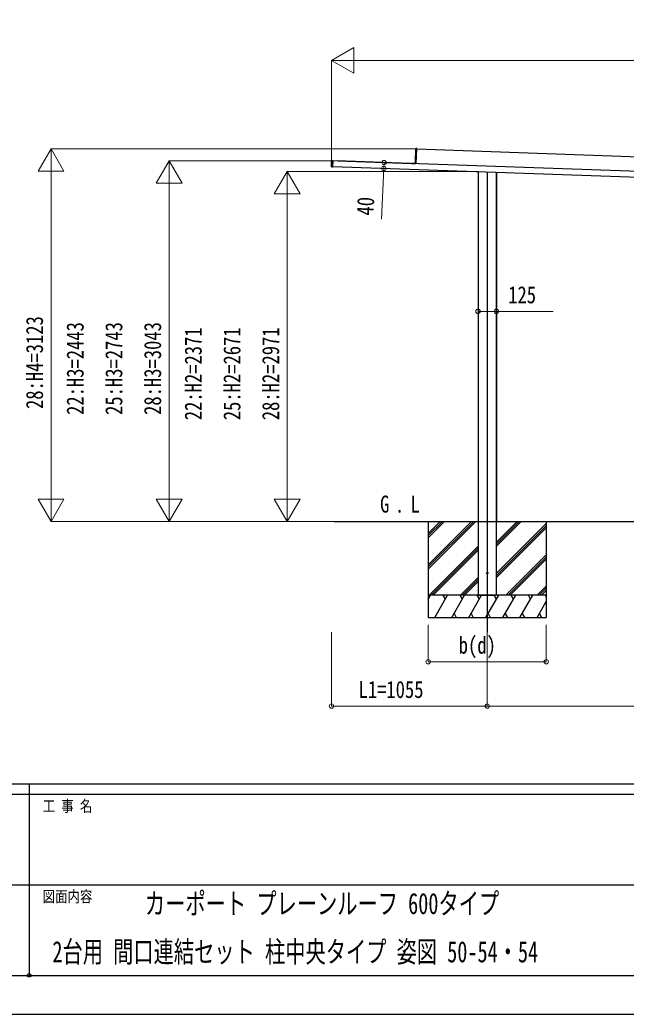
# Model space of a CAD drawing. Units: millimetres, scale not verified. Extents: x -14718 to 14718, y -10396 to 10396.
# Drawn here: x -80 to 4027, y -10394 to -3660 of the extents above; entities that cross this region are included whole.
import ezdxf
from ezdxf.enums import TextEntityAlignment as Align

# ---------------------------------------------------------------- set-up
doc = ezdxf.new("R2010")
doc.units = ezdxf.units.MM
doc.header["$LTSCALE"] = 50
doc.header["$PDMODE"] = 32
doc.header["$PDSIZE"] = 25
for name, color, linetype in [('0-2_USER1', 3, 'Continuous'), ('0-3_YKK_12', 2, 'Continuous'), ('0-4_YKK_A1', 4, 'Continuous'), ('0-6_YKK_ZWAK', 7, 'Continuous')]:
    doc.layers.add(name, color=color, linetype=linetype)
doc.layers.add('0-5_YKK_D', color=6, linetype='Continuous', lineweight=18)
doc.styles.add('ＭＳ ゴシック', font='')
doc.styles.get('ＭＳ ゴシック').set_extended_font_data('MS Gothic')

msp = doc.modelspace()

# ---------------------------------------------------------------- linework, layer by layer
at = {"layer": '0-3_YKK_12'}
msp.add_line((3085.88, -4688.5), (3085.88, -7807.3), dxfattribs=at)
at = {"layer": '0-4_YKK_A1'}
for p, q in [((2602.99, -4532.59), (2599.77, -4624.68)), ((2602.99, -4532.59), (2602.52, -4532.57)), ((2608.52, -4532.44), (2602.99, -4532.59)), ((2603, -4532.09), (2608.54, -4531.95)), ((2604.98, -4633.85), (2608.52, -4532.44)), ((2608.45, -4534.64), (6470.09, -4669.5)), ((2608.54, -4531.95), (2608.52, -4532.44)), ((2029.89, -4655.07), (2031.33, -4614.01)), ((2031.8, -4614.03), (2030.36, -4655.08)), ((2031.8, -4614.03), (2031.33, -4614.01)), ((2039.34, -4613.83), (2031.8, -4614.03)), ((2039.34, -4613.83), (2037.87, -4655.81)), ((7033.96, -4789.25), (2039.3, -4614.83)), ((2070.23, -4615.91), (2070.27, -4614.81)), ((2597.11, -4634.31), (2070.23, -4615.91)), ((2564.97, -4632.09), (2070.27, -4614.81)), ((2075.08, -4616.08), (2075.09, -4615.78)), ((2075.09, -4615.78), (2075.11, -4615.18)), ((2564.93, -4633.18), (2564.97, -4632.09)), ((2569.98, -4633.36), (2569.99, -4633.06)), ((2569.99, -4633.06), (2570.01, -4632.46)), ((2570.01, -4632.46), (2570.02, -4632.16)), ((2573.98, -4633.5), (2574, -4632.8)), ((2604.97, -4633.88), (2574, -4632.8)), ((2599.49, -4632.69), (2599.02, -4632.67)), ((2599.77, -4624.68), (2599.3, -4624.66)), ((2599.77, -4624.68), (2599.49, -4632.69)), ((2604.98, -4633.85), (2604.96, -4634.58)), ((2030.36, -4655.08), (2029.89, -4655.07)), ((2037.85, -4656.3), (2030.34, -4655.58)), ((2030.36, -4655.08), (2037.87, -4655.81)), ((2037.87, -4655.81), (2037.85, -4656.3)), ((7032.56, -4829.22), (2037.91, -4654.81)), ((3024.58, -4689.26), (3024.58, -7057.3)), ((3024.98, -4689.27), (3024.98, -7557.3)), ((3146.78, -4693.53), (3146.78, -7557.3)), ((3148.38, -4693.58), (3148.38, -7057.3)), ((2048.4, -7057.3), (7546.8, -7057.3)), ((2685.88, -7057.3), (2685.88, -7707.3)), ((2685.88, -7351.27), (2979.86, -7057.3)), ((2685.88, -7365.42), (2994, -7057.3)), ((2685.88, -7379.56), (3008.15, -7057.3)), ((2685.88, -7139.14), (2767.73, -7057.3)), ((2685.88, -7153.28), (2781.87, -7057.3)), ((2685.88, -7167.43), (2796.01, -7057.3)), ((3023.68, -7057.3), (3024.28, -7057.3)), ((3146.78, -7057.3), (3146.88, -7057.3)), ((3146.78, -7227.03), (3316.51, -7057.3)), ((3146.78, -7212.89), (3302.37, -7057.3)), ((3146.78, -7198.74), (3288.23, -7057.3)), ((3146.88, -7057.3), (3147.18, -7057.3)), ((3148.08, -7057.3), (3148.38, -7057.3)), ((3485.88, -7057.3), (3485.88, -7707.3)), ((3146.78, -7410.87), (3485.88, -7071.78)), ((3146.78, -7425.02), (3485.88, -7085.92)), ((3146.78, -7439.16), (3485.88, -7100.06)), ((2691.99, -7557.3), (3024.98, -7224.31)), ((2706.13, -7557.3), (3024.98, -7238.45)), ((2720.28, -7557.3), (3024.98, -7252.59)), ((3212.49, -7557.3), (3485.88, -7283.91)), ((3226.63, -7557.3), (3485.88, -7298.05)), ((3240.78, -7557.3), (3485.88, -7312.19)), ((2904.12, -7557.3), (3024.98, -7436.44)), ((2918.27, -7557.3), (3024.98, -7450.58)), ((2932.41, -7557.3), (3024.98, -7464.72)), ((3424.62, -7557.3), (3485.88, -7496.04)), ((3438.77, -7557.3), (3485.88, -7510.18)), ((3452.91, -7557.3), (3485.88, -7524.32)), ((3485.88, -7557.3), (2685.88, -7557.3)), ((2685.88, -7586.24), (2702.59, -7557.3)), ((2687.59, -7583.28), (2685.88, -7580.32)), ((2730.43, -7707.3), (2817.03, -7557.3)), ((2802.03, -7583.28), (2787.03, -7557.3)), ((2845.9, -7707.3), (2932.5, -7557.3)), ((2917.5, -7583.28), (2902.5, -7557.3)), ((2961.37, -7707.3), (3047.97, -7557.3)), ((3032.97, -7583.28), (3017.97, -7557.3)), ((3024.98, -7557.3), (3146.78, -7557.3)), ((3076.84, -7707.3), (3163.44, -7557.3)), ((3148.44, -7583.28), (3133.44, -7557.3)), ((3192.31, -7707.3), (3278.91, -7557.3)), ((3263.91, -7583.28), (3248.91, -7557.3)), ((3307.78, -7707.3), (3394.38, -7557.3)), ((3379.38, -7583.28), (3364.38, -7557.3)), ((3423.25, -7707.3), (3485.88, -7598.81)), ((3485.88, -7567.74), (3479.85, -7557.3)), ((2685.88, -7707.3), (3485.88, -7707.3)), ((2860.9, -7681.32), (2875.9, -7707.3)), ((2976.37, -7681.32), (2991.37, -7707.3)), ((3091.84, -7681.32), (3106.84, -7707.3)), ((3207.31, -7681.32), (3222.31, -7707.3)), ((3322.78, -7681.32), (3337.78, -7707.3)), ((3438.25, -7681.32), (3453.25, -7707.3))]:
    msp.add_line(p, q, dxfattribs=at)
for points in [[(2599.02, -4632.67), (2599.3, -4624.66), (2602.52, -4532.57)], [(2031.81, -4613.53), (2039.35, -4613.33), (2039.34, -4613.83)], [(2075.11, -4615.18), (2075.12, -4614.88), (2570.02, -4632.16)], [(2574, -4632.8), (2574.02, -4632.3), (2598.7, -4633.16)], [(3023.38, -4689.22), (3023.38, -7057.3), (3023.68, -7057.3)], [(3147.18, -4693.54), (3147.18, -7057.3), (3147.48, -7057.3), (3148.08, -7057.3)], [(3024.28, -7057.3), (3024.58, -7057.3), (3024.88, -7057.3), (3024.98, -7057.3)]]:
    msp.add_lwpolyline(points, dxfattribs=at)
msp.add_circle((3085.88, -7407.3), 5, dxfattribs=at)
for centre, radius, start, end in [((2603.02, -4532.59), 0.5, 91.5, 178), ((2605.05, -4532.41), 2.07, 171.06854, 184.93146), ((2031.83, -4614.03), 0.5, 91.5, 178), ((2033.86, -4613.85), 2.07, 171.06854, 184.93146), ((2598.52, -4632.66), 0.5, 268, 358), ((2598.52, -4632.39), 0.765, 269.05171, 301.0406), ((2598.7, -4632.92), 0.242, 269.80053, 328.78296), ((2601.59, -4617.9), 15.54, 259.3054, 261.87346), ((2599.22, -4634.87), 1.85, 83.82294, 99.58333), ((2596.25, -4632.81), 3.17, 351.51431, 355.97407), ((2598.49, -4632.66), 1, 337.89786, 358), ((2604.94, -4633.85), 0.046, 321.12762, 0.80407), ((2030.39, -4655.08), 0.5, 178, 264.5), ((2032.4, -4655.4), 2.07, 171.06854, 184.93146)]:
    msp.add_arc(centre, radius, start, end, dxfattribs=at)
for centre, ratio, start_param in [((2591.9, -4633.43), 0.038227, 0), ((2591.92, -4633.43), 0.061163, 0.0374041)]:
    msp.add_ellipse(centre, major_axis=(13.07, -0.46), ratio=ratio, start_param=start_param, end_param=0.962078, dxfattribs=at)
at = {"layer": '0-5_YKK_D', "color": 1}
for p, q in [((2030.93, -3934.54), (2182.48, -3847.04)), ((2182.48, -4022.04), (2182.48, -3847.04)), ((2030.93, -4653.08), (2030.93, -3933.54)), ((2030.93, -3934.54), (2182.48, -4022.04)), ((2030.93, -3934.54), (2334.04, -3934.54)), ((2205.93, -3934.54), (6865.94, -3934.54)), ((130.93, -4534.54), (43.43, -4686.09)), ((2604.45, -4534.54), (129.93, -4534.54)), ((130.93, -4534.54), (218.43, -4686.09)), ((130.93, -4534.54), (130.93, -4837.65)), ((930.93, -4614.6), (843.43, -4766.16)), ((2031.81, -4614.6), (929.93, -4614.6)), ((930.93, -4614.6), (1018.43, -4766.16)), ((930.93, -4614.6), (930.93, -4917.71)), ((43.43, -4686.09), (218.43, -4686.09)), ((130.93, -4709.54), (130.93, -6882.3)), ((1730.93, -4686.27), (1643.43, -4837.82)), ((3023.98, -4686.27), (1729.93, -4686.27)), ((1730.93, -4686.27), (1818.43, -4837.82)), ((1730.93, -4686.27), (1730.93, -4989.38)), ((843.43, -4766.16), (1018.43, -4766.16)), ((930.93, -4789.6), (930.93, -6882.3)), ((1643.43, -4837.82), (1818.43, -4837.82)), ((1730.93, -4861.27), (1730.93, -6882.3)), ((130.93, -7057.3), (130.93, -6754.19)), ((930.93, -7057.3), (930.93, -6754.19)), ((1730.93, -7057.3), (1730.93, -6754.19)), ((130.93, -7057.3), (43.43, -6905.74)), ((218.43, -6905.74), (43.43, -6905.74)), ((130.93, -7057.3), (218.43, -6905.74)), ((930.93, -7057.3), (843.43, -6905.74)), ((1018.43, -6905.74), (843.43, -6905.74)), ((930.93, -7057.3), (1018.43, -6905.74)), ((1730.93, -7057.3), (1643.43, -6905.74)), ((1818.43, -6905.74), (1643.43, -6905.74)), ((1730.93, -7057.3), (1818.43, -6905.74)), ((2047.4, -7057.3), (129.93, -7057.3)), ((2047.4, -7057.3), (929.93, -7057.3)), ((2047.4, -7057.3), (1729.93, -7057.3))]:
    msp.add_line(p, q, dxfattribs=at)
at = {"layer": '0-5_YKK_D'}
for p, q in [((2030.93, -7807.8), (2030.93, -8308.46)), ((2685.88, -7757.3), (2685.88, -8008.46)), ((3085.88, -7808.3), (3085.88, -8308.46)), ((3085.88, -7808.3), (3085.88, -8308.46)), ((3485.88, -7757.3), (3485.88, -8008.46)), ((2685.88, -8007.46), (3485.88, -8007.46)), ((2030.93, -8307.46), (3085.88, -8307.46)), ((3085.88, -8307.46), (5985.68, -8307.46))]:
    msp.add_line(p, q, dxfattribs=at)
for points in [[(2386.96, -4626.97), (2385.05, -4666.93), (2368.62, -5010.34)], [(3023.38, -5634.28), (3148.38, -5634.28), (3533.48, -5634.28)]]:
    msp.add_lwpolyline(points, dxfattribs=at)
for centre in [(2386.96, -4626.97), (2385.05, -4666.93), (3023.38, -5634.28), (3148.38, -5634.28), (2685.88, -8007.46), (3485.88, -8007.46), (2030.93, -8307.46), (3085.88, -8307.46), (3085.88, -8307.46)]:
    msp.add_circle(centre, 14.88, dxfattribs=at)
at = {"layer": '0-6_YKK_ZWAK'}
for p, q in [((13632.57, -8836.3), (-13667.43, -8836.3)), ((-17.43, -8836.3), (-17.43, -10131.3)), ((-17.43, -8906.3), (-4567.43, -8906.3)), ((4532.57, -8906.3), (-17.43, -8906.3)), ((-4541.18, -9518.8), (-17.43, -9518.8)), ((-17.43, -9518.8), (4532.57, -9518.8)), ((-4567.43, -10131.3), (-17.43, -10131.3)), ((-17.43, -10131.3), (4532.57, -10131.3))]:
    msp.add_line(p, q, dxfattribs=at)
msp.add_lwpolyline([(-14717.5, -10393.8), (14717.5, -10393.8), (14717.5, 10396.2), (-14717.5, 10396.2)], close=True, dxfattribs=at)
msp.add_point((-17.43, -10131.3), dxfattribs=at)

# ---------------------------------------------------------------- texts
at = {"layer": '0-2_USER1', "style": 'ＭＳ ゴシック'}
for s, height, width, p in [('G', 115.5, 0.8, (2359.76, -7031.99)), ('L', 115.5, 0.8, (2566.63, -7031.99)), ('.', 115.5, 0.8, (2460.56, -7031.99)), ('カーポート プレーンルーフ 600タイプ', 143.7, 0.7, (766.66, -9759.72)), (' 2台用 間口連結セット 柱中央タイプ 姿図 50-54・54', 143.7, 0.7, (71.52, -10086.38))]:
    msp.add_text(s, height=height, dxfattribs=dict(at, width=width)).set_placement(p, align=Align.BOTTOM_LEFT)
at = {"layer": '0-5_YKK_D', "style": 'ＭＳ ゴシック', "width": 0.8}
msp.add_text('40', height=115.5, rotation=87.262, dxfattribs=at).set_placement((2349.6, -4989.4), align=Align.BOTTOM_LEFT)
for s, p in [('125', (3227.88, -5614.28)), ('b(d)', (2892.68, -7987.46)), ('L1=1055', (2214.01, -8287.46))]:
    msp.add_text(s, height=115.5, dxfattribs=at).set_placement(p, align=Align.BOTTOM_LEFT)
at = {"layer": '0-5_YKK_D', "color": 1, "style": 'ＭＳ ゴシック', "width": 0.8}
for s, p in [('28:H4=3123', (110.93, -6295.72)), ('22:H3=2443', (385.93, -6335.75)), ('25:H3=2743', (648.43, -6335.75)), ('28:H3=3043', (910.93, -6335.75)), ('22:H2=2371', (1185.93, -6371.58)), ('25:H2=2671', (1448.43, -6371.58)), ('28:H2=2971', (1710.93, -6371.58))]:
    msp.add_text(s, height=115.5, rotation=90, dxfattribs=at).set_placement(p, align=Align.BOTTOM_LEFT)
at = {"layer": '0-6_YKK_ZWAK', "style": 'ＭＳ ゴシック', "width": 0.8}
for s, p in [('工 事 名', (74.44, -9046.3)), ('図面内容', (74.44, -9658.8))]:
    msp.add_text(s, height=76.98, dxfattribs=at).set_placement(p, align=Align.BOTTOM_LEFT)

doc.saveas('drawing.dxf')
